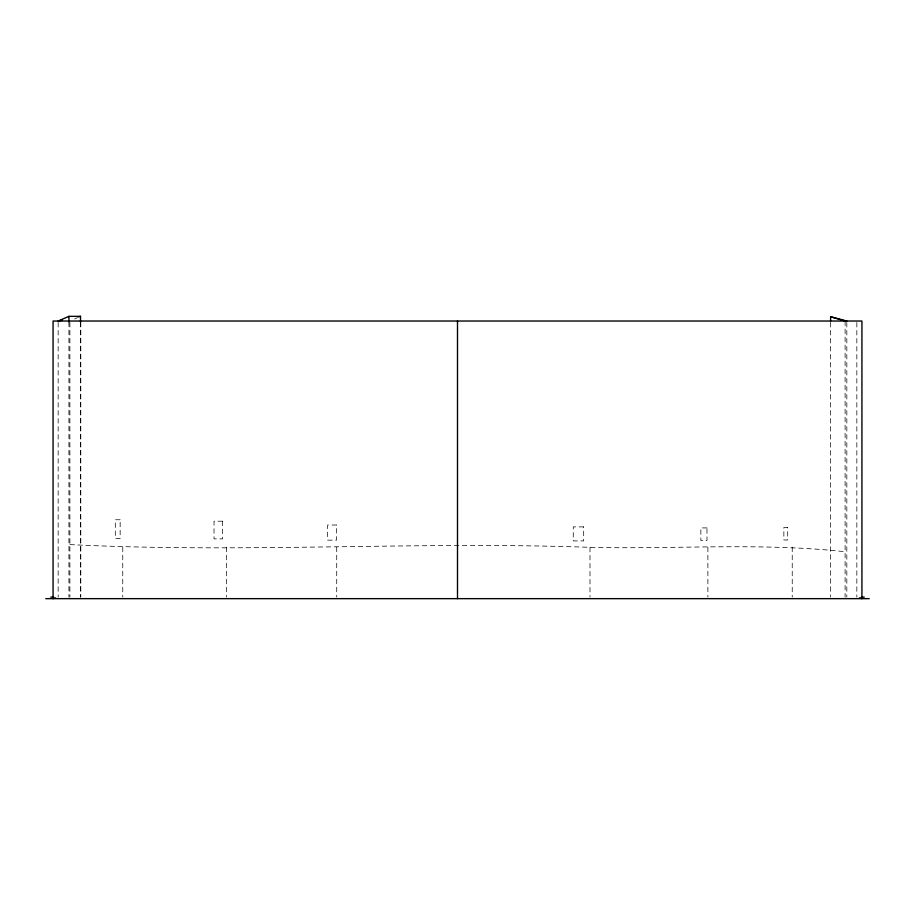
<?xml version="1.0" encoding="UTF-8"?>
<svg xmlns="http://www.w3.org/2000/svg" width="915" height="915" viewBox="0 0 915 915"><rect width="100%" height="100%" fill="white"/><g stroke="black" fill="none" stroke-linecap="round" stroke-linejoin="round"><path stroke-width="0.69" stroke-dasharray="4.58 3.43" d="M74.618 318.946L76.974 317.905M69.895 544.585C243.15 553.186 416.668 541.188 589.992 547.33C675.007 549.366 760.399 542.469 845.105 551.711M856.84 322.457L856.84 597.095M846.821 322.457L846.821 597.095M845.105 321.028L845.105 597.095M830.603 322.435L830.603 597.095M792.23 547.181L792.23 597.095M707.878 547.181L707.878 597.095M589.992 547.33L589.992 597.095M336.72 547.181L336.72 597.095M226.451 547.181L226.451 597.095M122.77 547.181L122.77 597.095M80.806 322.457L80.806 597.095M80.52 322.046L80.52 597.095M69.895 322.457L69.895 597.095M68.934 322.046L68.934 597.095M58.16 322.457L58.16 597.095M120.151 519.754L115.313 519.754L115.313 538.466L120.151 538.466L120.151 519.754M222.619 521.207L214.03 521.207L214.03 538.878L222.619 538.878L222.619 521.207M336.571 525.016L327.639 525.016L327.639 540.147L336.571 540.147L336.571 525.016M583.678 526.891L573.259 526.891L573.259 540.925L583.678 540.925L583.678 526.891M787.701 527.498L783.858 527.498L783.858 539.976L787.701 539.976L787.701 527.498M706.986 527.909L700.856 527.909L700.856 540.525L706.986 540.525L706.986 527.909"/><path stroke-width="1.37" d="M80.52 322.046L80.52 316.35L68.934 316.35L58.16 321.028L62.357 320.147M55.609 597.872L53.07 598.65L53.07 321.028L861.93 321.028L861.93 598.65L859.391 597.872M77.718 316.933L80.52 316.35M50.771 597.095L53.733 597.095M861.267 597.095L864.229 597.095M45.75 598.65L869.25 598.65M830.603 321.016L830.603 316.75L846.821 321.028M830.603 316.75L845.105 321.028M457.5 321.028L457.5 598.65M68.934 316.35L68.934 322.046"/></g></svg>
